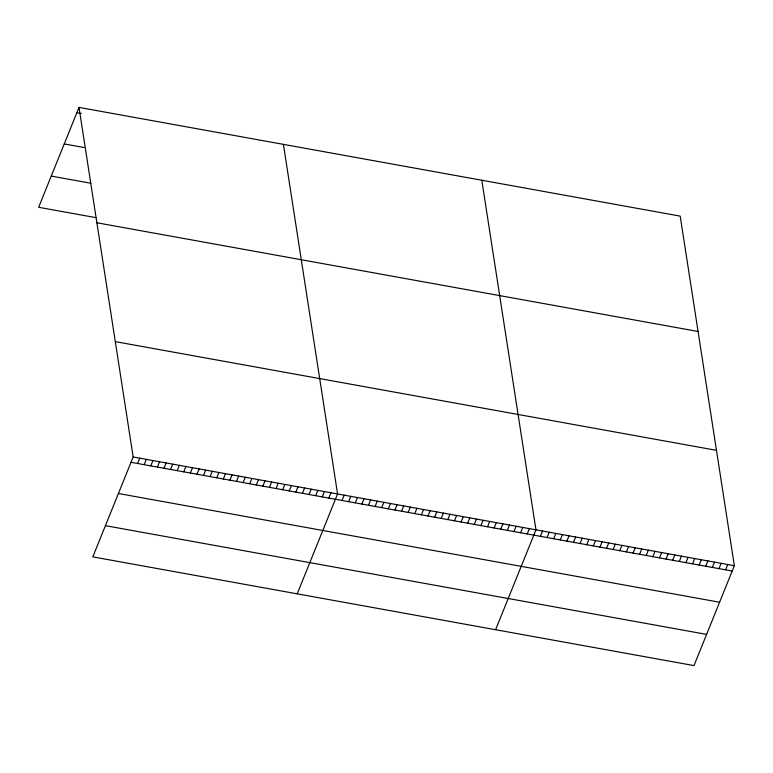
<?xml version="1.0" encoding="UTF-8"?>
<svg xmlns="http://www.w3.org/2000/svg" width="773" height="773" viewBox="0 0 773 773"><rect width="100%" height="100%" fill="white"/><g stroke="black" fill="none" stroke-linecap="round" stroke-linejoin="round"><path stroke-width="1.16" d="M79.01 107.399L133.169 456.988L92.808 556.879L693.99 665.601L734.35 565.71L680.192 216.121L79.01 107.399L38.65 207.29L95.794 217.628M137.613 463.5L139.758 458.176M144.203 464.689L146.348 459.375M150.793 465.877L152.948 460.563M157.392 467.076L159.538 461.752M163.982 468.264L166.137 462.95M170.582 469.462L172.727 464.138M177.172 470.651L179.317 465.336M183.761 471.839L185.916 466.525M190.361 473.037L192.506 467.713M196.951 474.226L199.105 468.911M203.55 475.424L205.695 470.1M210.14 476.612L212.285 471.298M216.73 477.801L218.885 472.487M223.329 478.999L225.474 473.685M229.919 480.188L232.064 474.873M236.519 481.386L238.664 476.062M243.109 482.574L245.254 477.26M249.698 483.763L251.853 478.448M256.298 484.961L258.443 479.647M262.888 486.149L265.033 480.835M269.487 487.348L271.632 482.023M276.077 488.536L278.222 483.222M282.667 489.734L284.822 484.41M289.266 490.923L291.411 485.608M295.856 492.111L298.001 486.797M302.446 493.309L304.601 487.985M309.045 494.498L311.19 489.183M315.635 495.696L317.79 490.372M322.235 496.884L324.38 491.57M328.825 498.073L330.97 492.759M297.209 593.838L337.569 493.947L283.411 144.367M342.033 500.469L344.178 495.145M348.642 501.658L350.797 496.343M355.261 502.856L357.406 497.541M361.87 504.054L364.015 498.74M368.479 505.252L370.634 499.928M375.098 506.441L377.243 501.126M381.707 507.639L383.862 502.324M388.326 508.837L390.471 503.523M394.935 510.035L397.08 504.711M401.554 511.224L403.699 505.909M408.163 512.422L410.308 507.107M414.772 513.62L416.927 508.305M421.391 514.818L423.536 509.494M428 516.016L430.146 510.692M434.619 517.205L436.764 511.89M441.228 518.403L443.373 513.088M447.838 519.601L449.992 514.287M454.456 520.799L456.601 515.475M461.066 521.988L463.211 516.673M467.684 523.186L469.829 517.871M474.293 524.384L476.439 519.07M480.903 525.582L483.057 520.258M487.521 526.78L489.667 521.456M494.131 527.969L496.276 522.654M500.749 529.167L502.894 523.852M507.359 530.365L509.504 525.041M513.968 531.563L516.122 526.239M520.587 532.752L522.732 527.437M527.196 533.95L529.35 528.635M495.599 629.715L535.96 529.834L481.801 180.244M540.424 536.346L542.569 531.022M547.033 537.535L549.188 532.22M553.652 538.733L555.797 533.418M560.261 539.931L562.415 534.616M566.88 541.129L569.025 535.805M573.489 542.327L575.634 537.003M580.098 543.516L582.253 538.201M586.717 544.714L588.862 539.399M593.326 545.912L595.481 540.588M599.945 547.11L602.09 541.786M606.554 548.299L608.699 542.984M613.163 549.497L615.318 544.182M619.782 550.695L621.927 545.38M626.391 551.893L628.546 546.569M633.01 553.082L635.155 547.767M639.619 554.28L641.764 548.965M646.228 555.478L648.383 550.163M652.847 556.676L654.992 551.352M659.456 557.874L661.611 552.55M666.075 559.063L668.22 553.748M672.684 560.261L674.829 554.946M679.293 561.459L681.448 556.145M685.912 562.657L688.057 557.333M692.521 563.846L694.676 558.531M699.14 565.044L701.285 559.729M705.749 566.242L707.894 560.927M712.358 567.44L714.513 562.116M718.977 568.628L721.122 563.314M725.586 569.827L727.741 564.512M76.856 112.723L81.252 113.515M64.246 143.933L84.035 147.508M51.26 176.08L90.818 183.24M96.876 222.769L698.067 331.482M115.293 341.627L716.474 450.34M133.169 456.988L734.35 565.71M131.014 462.302L732.205 571.025M118.404 493.512L719.595 602.235M105.418 525.669L706.599 634.391"/></g></svg>
